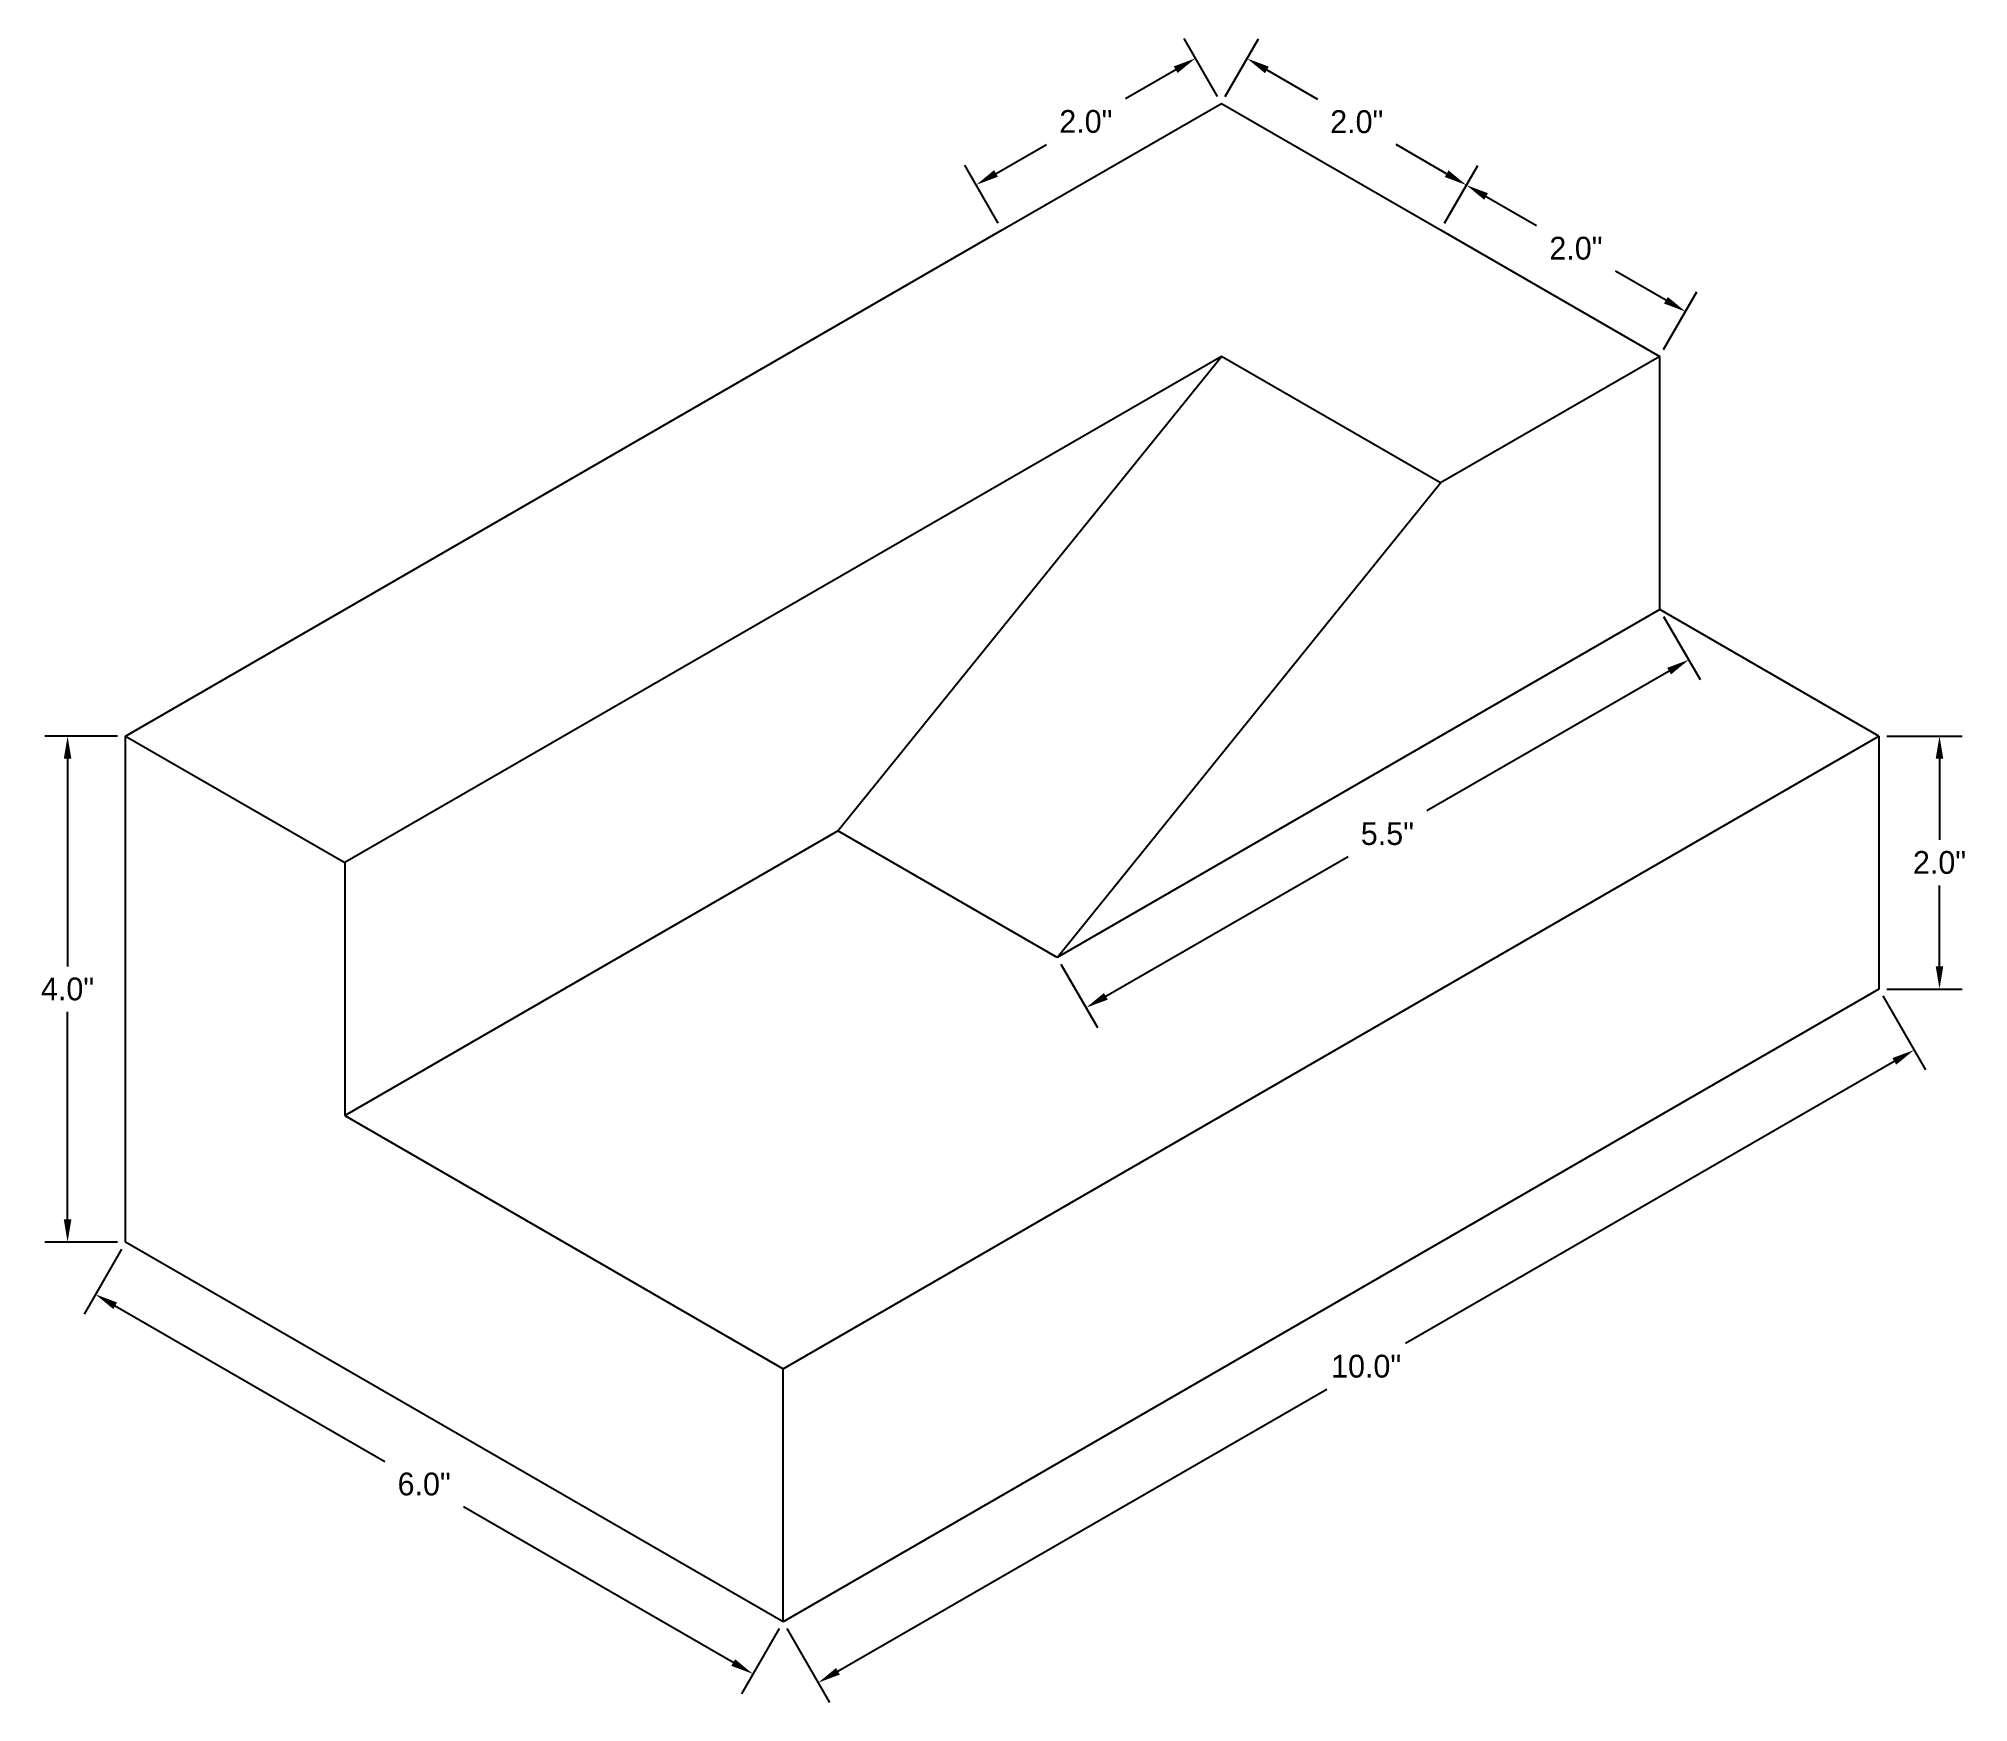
# Model space of a CAD drawing. Header units: inches. Extents: x 50.9 to 66.1, y 12.4 to 25.5.
import ezdxf

# ---------------------------------------------------------------- set-up
doc = ezdxf.new("R2010")
doc.units = ezdxf.units.IN
doc.header["$MEASUREMENT"] = 0
doc.dimstyles.get("Standard").update_dxf_attribs({"dimtxt": 0.18, "dimasz": 0.18, "dimexe": 0.18, "dimexo": 0.0625, "dimgap": 0.09, "dimtad": 0, "dimtih": 1, "dimtoh": 1, "dimdec": 1, "dimzin": 0, "dimdsep": 46, "dimlunit": 3, "dimtxsty": 'Standard', "dimcen": 0.09, "dimclre": 1, "dimclrt": 2, "dimadec": 0, "dimazin": 0, "dimtfac": 1, "dimtdec": 1, "dimtofl": 0, "dimtmove": 0, "dimatfit": 3, "dimfxl": 1, "dimtolj": 1, "dimtzin": 0, "dimarcsym": 0})

# ---------------------------------------------------------------- blocks, each defined once
blk = doc.blocks.new('*D2')
at = {"color": 1, "lineweight": -2}
for p, q in [((65.481, 20.005), (66.077, 20.005)), ((65.481, 18.005), (66.077, 18.005))]:
    blk.add_line(p, q, dxfattribs=at)
at = {"color": 0, "lineweight": -2}
for p, q in [((65.897, 19.825), (65.897, 19.185)), ((65.897, 18.185), (65.897, 18.825))]:
    blk.add_line(p, q, dxfattribs=at)
at = {"color": 0}
for points in [[(65.867, 19.825), (65.927, 19.825), (65.897, 20.005)], [(65.867, 18.185), (65.927, 18.185), (65.897, 18.005)]]:
    blk.add_solid(points, dxfattribs=at)
at = {"layer": 'Defpoints', "color": 0}
for p in [(65.418, 20.005), (65.418, 18.005), (65.897, 18.005)]:
    blk.add_point(p, dxfattribs=at)
at = {"color": 2, "insert": (65.897, 19.005), "char_height": 0.18, "attachment_point": 5}
blk.add_mtext('\\A1;2.0"', dxfattribs=at)
blk = doc.blocks.new('*D3')
at = {"color": 1, "lineweight": -2}
for p, q in [((51.499, 20.005), (50.924, 20.005)), ((51.499, 16.005), (50.924, 16.005))]:
    blk.add_line(p, q, dxfattribs=at)
at = {"color": 0, "lineweight": -2}
for p, q in [((51.104, 19.825), (51.104, 18.185)), ((51.104, 16.185), (51.104, 17.825))]:
    blk.add_line(p, q, dxfattribs=at)
at = {"color": 0}
for points in [[(51.074, 19.825), (51.134, 19.825), (51.104, 20.005)], [(51.074, 16.185), (51.134, 16.185), (51.104, 16.005)]]:
    blk.add_solid(points, dxfattribs=at)
at = {"layer": 'Defpoints', "color": 0}
for p in [(51.562, 20.005), (51.104, 16.005), (51.562, 16.005)]:
    blk.add_point(p, dxfattribs=at)
at = {"color": 2, "insert": (51.104, 18.005), "char_height": 0.18, "attachment_point": 5}
blk.add_mtext('\\A1;4.0"', dxfattribs=at)
blk = doc.blocks.new('*D4')
at = {"color": 1, "lineweight": -2}
for p, q in [((65.45, 17.951), (65.786, 17.368)), ((56.789, 12.951), (57.126, 12.368))]:
    blk.add_line(p, q, dxfattribs=at)
at = {"color": 0, "lineweight": -2}
for p, q in [((65.54, 17.434), (61.678, 15.204)), ((57.192, 12.614), (61.054, 14.844))]:
    blk.add_line(p, q, dxfattribs=at)
at = {"color": 0}
for points in [[(65.525, 17.46), (65.555, 17.408), (65.696, 17.524)], [(57.177, 12.64), (57.207, 12.588), (57.036, 12.524)]]:
    blk.add_solid(points, dxfattribs=at)
at = {"layer": 'Defpoints', "color": 0}
for p in [(65.418, 18.005), (56.758, 13.005), (57.036, 12.524)]:
    blk.add_point(p, dxfattribs=at)
at = {"color": 2, "insert": (61.366, 15.024), "char_height": 0.18, "attachment_point": 5}
blk.add_mtext('\\A1;10.0"', dxfattribs=at)
blk = doc.blocks.new('*D5')
at = {"color": 1, "lineweight": -2}
for p, q in [((51.531, 15.951), (51.234, 15.437)), ((56.727, 12.951), (56.43, 12.437))]:
    blk.add_line(p, q, dxfattribs=at)
at = {"color": 0, "lineweight": -2}
for p, q in [((51.48, 15.503), (53.61, 14.273)), ((56.364, 12.683), (54.234, 13.913))]:
    blk.add_line(p, q, dxfattribs=at)
at = {"color": 0}
for points in [[(51.495, 15.529), (51.465, 15.477), (51.324, 15.593)], [(56.379, 12.709), (56.349, 12.657), (56.52, 12.593)]]:
    blk.add_solid(points, dxfattribs=at)
at = {"layer": 'Defpoints', "color": 0}
for p in [(51.562, 16.005), (56.758, 13.005), (56.52, 12.593)]:
    blk.add_point(p, dxfattribs=at)
at = {"color": 2, "insert": (53.922, 14.093), "char_height": 0.18, "attachment_point": 5}
blk.add_mtext('\\A1;6.0"', dxfattribs=at)
blk = doc.blocks.new('*D6')
at = {"color": 1, "lineweight": -2}
for p, q in [((60.191, 25.059), (59.927, 25.517)), ((58.459, 24.059), (58.195, 24.517))]:
    blk.add_line(p, q, dxfattribs=at)
at = {"color": 0, "lineweight": -2}
for p, q in [((59.861, 25.271), (59.463, 25.041)), ((58.441, 24.451), (58.839, 24.681))]:
    blk.add_line(p, q, dxfattribs=at)
at = {"color": 0}
for points in [[(59.846, 25.297), (59.876, 25.245), (60.017, 25.361)], [(58.426, 24.477), (58.456, 24.425), (58.285, 24.361)]]:
    blk.add_solid(points, dxfattribs=at)
at = {"layer": 'Defpoints', "color": 0}
for p in [(60.222, 25.005), (58.285, 24.361), (58.49, 24.005)]:
    blk.add_point(p, dxfattribs=at)
at = {"color": 2, "insert": (59.151, 24.861), "char_height": 0.18, "attachment_point": 5}
blk.add_mtext('\\A1;2.0"', dxfattribs=at)
blk = doc.blocks.new('*D8')
at = {"color": 1, "lineweight": -2}
for p, q in [((60.253, 25.059), (60.516, 25.515)), ((61.985, 24.059), (62.248, 24.515))]:
    blk.add_line(p, q, dxfattribs=at)
at = {"color": 0, "lineweight": -2}
for p, q in [((60.582, 25.269), (60.981, 25.039)), ((62.002, 24.449), (61.604, 24.679))]:
    blk.add_line(p, q, dxfattribs=at)
at = {"color": 0}
for points in [[(60.597, 25.295), (60.567, 25.243), (60.426, 25.359)], [(62.017, 24.475), (61.987, 24.423), (62.158, 24.359)]]:
    blk.add_solid(points, dxfattribs=at)
at = {"layer": 'Defpoints', "color": 0}
for p in [(60.426, 25.359), (60.222, 25.005), (61.954, 24.005)]:
    blk.add_point(p, dxfattribs=at)
at = {"color": 2, "insert": (61.292, 24.859), "char_height": 0.18, "attachment_point": 5}
blk.add_mtext('\\A1;2.0"', dxfattribs=at)
blk = doc.blocks.new('*D9')
at = {"color": 1, "lineweight": -2}
for p, q in [((61.985, 24.059), (62.248, 24.515)), ((63.717, 23.059), (63.98, 23.515))]:
    blk.add_line(p, q, dxfattribs=at)
at = {"color": 0, "lineweight": -2}
for p, q in [((62.314, 24.269), (62.713, 24.039)), ((63.735, 23.449), (63.336, 23.679))]:
    blk.add_line(p, q, dxfattribs=at)
at = {"color": 0}
for points in [[(62.329, 24.295), (62.299, 24.243), (62.158, 24.359)], [(63.75, 23.475), (63.72, 23.423), (63.89, 23.359)]]:
    blk.add_solid(points, dxfattribs=at)
at = {"layer": 'Defpoints', "color": 0}
for p in [(61.954, 24.005), (63.89, 23.359), (63.686, 23.005)]:
    blk.add_point(p, dxfattribs=at)
at = {"color": 2, "insert": (63.024, 23.859), "char_height": 0.18, "attachment_point": 5}
blk.add_mtext('\\A1;2.0"', dxfattribs=at)
blk = doc.blocks.new('*D10')
at = {"color": 1, "lineweight": -2}
for p, q in [((63.717, 20.951), (64.006, 20.452)), ((58.954, 18.201), (59.243, 17.702))]:
    blk.add_line(p, q, dxfattribs=at)
at = {"color": 0, "lineweight": -2}
for p, q in [((63.76, 20.518), (61.846, 19.413)), ((59.309, 17.948), (61.223, 19.053))]:
    blk.add_line(p, q, dxfattribs=at)
at = {"color": 0}
for points in [[(63.745, 20.544), (63.775, 20.492), (63.916, 20.608)], [(59.294, 17.974), (59.324, 17.922), (59.153, 17.858)]]:
    blk.add_solid(points, dxfattribs=at)
at = {"layer": 'Defpoints', "color": 0}
for p in [(63.686, 21.005), (58.923, 18.255), (59.153, 17.858)]:
    blk.add_point(p, dxfattribs=at)
at = {"color": 2, "insert": (61.534, 19.233), "char_height": 0.18, "attachment_point": 5}
blk.add_mtext('\\A1;5.5"', dxfattribs=at)

msp = doc.modelspace()

# ---------------------------------------------------------------- linework, layer by layer
for p, q in [((58.49, 24.005), (60.222, 25.005)), ((60.222, 25.005), (61.954, 24.005)), ((51.562, 20.005), (58.49, 24.005)), ((61.954, 24.005), (63.686, 23.005)), ((60.222, 23.005), (53.294, 19.005)), ((57.191, 19.255), (60.222, 23.005)), ((61.954, 22.005), (60.222, 23.005)), ((63.686, 23.005), (61.954, 22.005)), ((63.686, 21.005), (63.686, 23.005)), ((58.923, 18.255), (61.954, 22.005)), ((63.686, 21.005), (58.923, 18.255)), ((65.418, 20.005), (63.686, 21.005)), ((51.562, 16.005), (51.562, 20.005)), ((51.562, 20.005), (53.294, 19.005)), ((56.758, 15.005), (65.418, 20.005)), ((65.418, 20.005), (65.418, 18.005)), ((53.294, 17.005), (57.191, 19.255)), ((58.923, 18.255), (57.191, 19.255)), ((53.294, 19.005), (53.294, 17.005)), ((65.418, 18.005), (56.758, 13.005)), ((53.294, 17.005), (56.758, 15.005)), ((56.758, 13.005), (51.562, 16.005)), ((56.758, 13.005), (56.758, 15.005))]:
    msp.add_line(p, q)

# ---------------------------------------------------------------- dimensions: what is measured, and where the dimension line sits
for p1, p2, distance, picture, middle in [((60.222, 25.005), (58.49, 24.005), -0.411, '*D6', (59.151, 24.861)), ((61.954, 24.005), (60.222, 25.005), -0.408, '*D8', (61.292, 24.859)), ((61.954, 24.005), (63.686, 23.005), 0.408, '*D9', (63.024, 23.859)), ((63.686, 21.005), (58.923, 18.255), 0.459, '*D10', (61.534, 19.233)), ((65.418, 18.005), (56.758, 13.005), 0.556, '*D4', (61.366, 15.024)), ((51.562, 16.005), (56.758, 13.005), -0.476, '*D5', (53.922, 14.093))]:
    dim = msp.add_aligned_dim(p1=p1, p2=p2, distance=distance, dimstyle='Standard')
    dim.commit()
    dim.dimension.update_dxf_attribs({"geometry": picture, "text_midpoint": middle})
for base, p1, p2, picture, middle in [((51.104, 16.005), (51.562, 20.005), (51.562, 16.005), '*D3', (51.104, 18.005)), ((65.897, 18.005), (65.418, 20.005), (65.418, 18.005), '*D2', (65.897, 19.005))]:
    dim = msp.add_linear_dim(base=base, p1=p1, p2=p2, angle=90, dimstyle='Standard')
    dim.commit()
    dim.dimension.update_dxf_attribs({"geometry": picture, "text_midpoint": middle})

doc.saveas('drawing.dxf')
